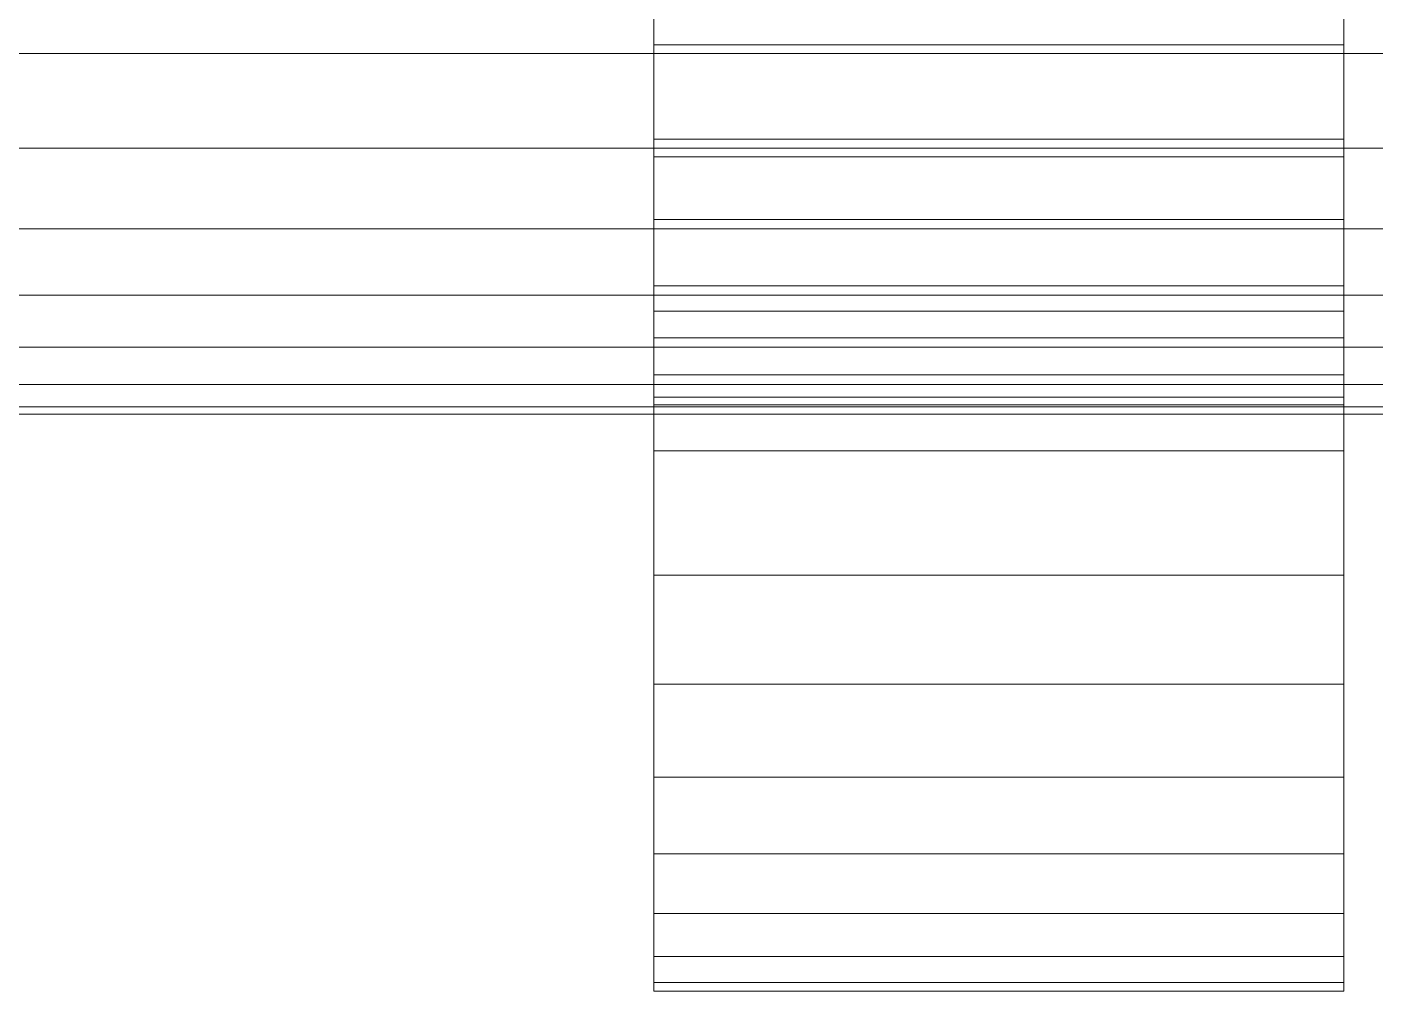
# Model space of a CAD drawing. Header units: millimetres. Extents: x -59 to 55, y -25 to 68.
# Drawn here: x 43.77 to 49.64, y -19 to -14.81 of the extents above; entities that cross this region are included whole.
import ezdxf

# ---------------------------------------------------------------- set-up
doc = ezdxf.new("R2010")
doc.units = ezdxf.units.MM
doc.layers.add('CIRCOLO_LU', color=7, linetype='Continuous')
doc.layers.add('ORING2', color=7, linetype='Continuous')

msp = doc.modelspace()

# ---------------------------------------------------------------- linework, layer by layer
at = {"layer": 'CIRCOLO_LU', "lineweight": 5}
for points, invisible_edges in [([(43.5, -14.9225, -7.022), (43.5, -14.4521, -7.9451), (46.5, -14.4521, -7.9451)], 12), ([(43.5, -14.9225, -7.022), (46.5, -14.4521, -7.9451), (46.5, -14.9225, -7.022)], 1), ([(43.5, -14.4521, 7.9451), (43.5, -14.9225, 7.022), (46.5, -14.9225, 7.022)], 12), ([(43.5, -14.4521, 7.9451), (46.5, -14.9225, 7.022), (46.5, -14.4521, 7.9451)], 1), ([(46.5, -14.4521, 7.9451), (46.5, -14.9225, 7.022), (49.5, -14.9225, 7.022)], 12), ([(46.5, -14.4521, 7.9451), (49.5, -14.9225, 7.022), (49.5, -14.4521, 7.9451)], 1), ([(46.5, -14.9225, -7.022), (46.5, -14.4521, -7.9451), (49.5, -14.4521, -7.9451)], 12), ([(46.5, -14.9225, -7.022), (49.5, -14.4521, -7.9451), (49.5, -14.9225, -7.022)], 1), ([(49.5, -14.9225, -7.022), (49.5, -14.4521, -7.9451), (52.4982, -14.4521, -7.9451)], 12), ([(49.5, -14.9225, -7.022), (52.4982, -14.4521, -7.9451), (52.4982, -14.9225, -7.022)], 1), ([(49.5, -14.4521, 7.9451), (49.5, -14.9225, 7.022), (52.4982, -14.9225, 7.022)], 12), ([(49.5, -14.4521, 7.9451), (52.4982, -14.9225, 7.022), (52.4982, -14.4521, 7.9451)], 1), ([(43.5, -15.334, -6.0712), (43.5, -14.9225, -7.022), (46.5, -14.9225, -7.022)], 12), ([(43.5, -15.334, -6.0712), (46.5, -14.9225, -7.022), (46.5, -15.334, -6.0712)], 1), ([(43.5, -14.9225, 7.022), (43.5, -15.334, 6.0712), (46.5, -15.334, 6.0712)], 12), ([(43.5, -14.9225, 7.022), (46.5, -15.334, 6.0712), (46.5, -14.9225, 7.022)], 1), ([(46.5, -15.334, -6.0712), (46.5, -14.9225, -7.022), (49.5, -14.9225, -7.022)], 12), ([(46.5, -15.334, -6.0712), (49.5, -14.9225, -7.022), (49.5, -15.334, -6.0712)], 1), ([(46.5, -14.9225, 7.022), (46.5, -15.334, 6.0712), (49.5, -15.334, 6.0712)], 12), ([(46.5, -14.9225, 7.022), (49.5, -15.334, 6.0712), (49.5, -14.9225, 7.022)], 1), ([(49.5, -14.9225, 7.022), (49.5, -15.334, 6.0712), (52.4982, -15.334, 6.0712)], 12), ([(49.5, -14.9225, 7.022), (52.4982, -15.334, 6.0712), (52.4982, -14.9225, 7.022)], 1), ([(49.5, -15.334, -6.0712), (49.5, -14.9225, -7.022), (52.4982, -14.9225, -7.022)], 12), ([(49.5, -15.334, -6.0712), (52.4982, -14.9225, -7.022), (52.4982, -15.334, -6.0712)], 1), ([(43.5, -15.334, 6.0712), (43.5, -15.6849, 5.0963), (46.5, -15.6849, 5.0963)], 12), ([(43.5, -15.334, 6.0712), (46.5, -15.6849, 5.0963), (46.5, -15.334, 6.0712)], 1), ([(43.5, -15.6849, -5.0963), (43.5, -15.334, -6.0712), (46.5, -15.334, -6.0712)], 12), ([(43.5, -15.6849, -5.0963), (46.5, -15.334, -6.0712), (46.5, -15.6849, -5.0963)], 1), ([(46.5, -15.334, 6.0712), (46.5, -15.6849, 5.0963), (49.5, -15.6849, 5.0963)], 12), ([(46.5, -15.334, 6.0712), (49.5, -15.6849, 5.0963), (49.5, -15.334, 6.0712)], 1), ([(46.5, -15.6849, -5.0963), (46.5, -15.334, -6.0712), (49.5, -15.334, -6.0712)], 12), ([(46.5, -15.6849, -5.0963), (49.5, -15.334, -6.0712), (49.5, -15.6849, -5.0963)], 1), ([(49.5, -15.6849, -5.0963), (49.5, -15.334, -6.0712), (52.4982, -15.334, -6.0712)], 12), ([(49.5, -15.6849, -5.0963), (52.4982, -15.334, -6.0712), (52.4982, -15.6849, -5.0963)], 1), ([(49.5, -15.334, 6.0712), (49.5, -15.6849, 5.0963), (52.4982, -15.6849, 5.0963)], 12), ([(49.5, -15.334, 6.0712), (52.4982, -15.6849, 5.0963), (52.4982, -15.334, 6.0712)], 1), ([(43.5, -15.974, -4.1014), (43.5, -15.6849, -5.0963), (46.5, -15.6849, -5.0963)], 12), ([(43.5, -15.974, -4.1014), (46.5, -15.6849, -5.0963), (46.5, -15.974, -4.1014)], 1), ([(43.5, -15.6849, 5.0963), (43.5, -15.974, 4.1014), (46.5, -15.974, 4.1014)], 12), ([(43.5, -15.6849, 5.0963), (46.5, -15.974, 4.1014), (46.5, -15.6849, 5.0963)], 1), ([(46.5, -15.974, -4.1014), (46.5, -15.6849, -5.0963), (49.5, -15.6849, -5.0963)], 12), ([(46.5, -15.974, -4.1014), (49.5, -15.6849, -5.0963), (49.5, -15.974, -4.1014)], 1), ([(46.5, -15.6849, 5.0963), (46.5, -15.974, 4.1014), (49.5, -15.974, 4.1014)], 12), ([(46.5, -15.6849, 5.0963), (49.5, -15.974, 4.1014), (49.5, -15.6849, 5.0963)], 1), ([(49.5, -15.974, -4.1014), (49.5, -15.6849, -5.0963), (52.4982, -15.6849, -5.0963)], 12), ([(49.5, -15.974, -4.1014), (52.4982, -15.6849, -5.0963), (52.4982, -15.974, -4.1014)], 1), ([(49.5, -15.6849, 5.0963), (49.5, -15.974, 4.1014), (52.4982, -15.974, 4.1014)], 12), ([(49.5, -15.6849, 5.0963), (52.4982, -15.974, 4.1014), (52.4982, -15.6849, 5.0963)], 1), ([(43.5, -15.974, 4.1014), (43.5, -16.2, 3.0903), (46.5, -16.2, 3.0903)], 12), ([(43.5, -15.974, 4.1014), (46.5, -16.2, 3.0903), (46.5, -15.974, 4.1014)], 1), ([(43.5, -16.2, -3.0903), (43.5, -15.974, -4.1014), (46.5, -15.974, -4.1014)], 12), ([(43.5, -16.2, -3.0903), (46.5, -15.974, -4.1014), (46.5, -16.2, -3.0903)], 1), ([(46.5, -16.2, -3.0903), (46.5, -15.974, -4.1014), (49.5, -15.974, -4.1014)], 12), ([(46.5, -16.2, -3.0903), (49.5, -15.974, -4.1014), (49.5, -16.2, -3.0903)], 1), ([(46.5, -15.974, 4.1014), (46.5, -16.2, 3.0903), (49.5, -16.2, 3.0903)], 12), ([(46.5, -15.974, 4.1014), (49.5, -16.2, 3.0903), (49.5, -15.974, 4.1014)], 1), ([(49.5, -15.974, 4.1014), (49.5, -16.2, 3.0903), (52.4982, -16.2, 3.0903)], 12), ([(49.5, -15.974, 4.1014), (52.4982, -16.2, 3.0903), (52.4982, -15.974, 4.1014)], 1), ([(49.5, -16.2, -3.0903), (49.5, -15.974, -4.1014), (52.4982, -15.974, -4.1014)], 12), ([(49.5, -16.2, -3.0903), (52.4982, -15.974, -4.1014), (52.4982, -16.2, -3.0903)], 1), ([(43.5, -16.2, 3.0903), (43.5, -16.3621, 2.067), (46.5, -16.3621, 2.067)], 12), ([(43.5, -16.2, 3.0903), (46.5, -16.3621, 2.067), (46.5, -16.2, 3.0903)], 1), ([(43.5, -16.3621, -2.067), (43.5, -16.2, -3.0903), (46.5, -16.2, -3.0903)], 12), ([(43.5, -16.3621, -2.067), (46.5, -16.2, -3.0903), (46.5, -16.3621, -2.067)], 1), ([(46.5, -16.2, 3.0903), (46.5, -16.3621, 2.067), (49.5, -16.3621, 2.067)], 12), ([(46.5, -16.2, 3.0903), (49.5, -16.3621, 2.067), (49.5, -16.2, 3.0903)], 1), ([(46.5, -16.3621, -2.067), (46.5, -16.2, -3.0903), (49.5, -16.2, -3.0903)], 12), ([(46.5, -16.3621, -2.067), (49.5, -16.2, -3.0903), (49.5, -16.3621, -2.067)], 1), ([(49.5, -16.2, 3.0903), (49.5, -16.3621, 2.067), (52.4982, -16.3621, 2.067)], 12), ([(49.5, -16.2, 3.0903), (52.4982, -16.3621, 2.067), (52.4982, -16.2, 3.0903)], 1), ([(49.5, -16.3621, -2.067), (49.5, -16.2, -3.0903), (52.4982, -16.2, -3.0903)], 12), ([(49.5, -16.3621, -2.067), (52.4982, -16.2, -3.0903), (52.4982, -16.3621, -2.067)], 1), ([(43.5, -16.4596, -1.0355), (43.5, -16.3621, -2.067), (46.5, -16.3621, -2.067)], 12), ([(43.5, -16.4596, -1.0355), (46.5, -16.3621, -2.067), (46.5, -16.4596, -1.0355)], 1), ([(43.5, -16.3621, 2.067), (43.5, -16.4596, 1.0355), (46.5, -16.4596, 1.0355)], 12), ([(43.5, -16.3621, 2.067), (46.5, -16.4596, 1.0355), (46.5, -16.3621, 2.067)], 1), ([(46.5, -16.4596, -1.0355), (46.5, -16.3621, -2.067), (49.5, -16.3621, -2.067)], 12), ([(46.5, -16.4596, -1.0355), (49.5, -16.3621, -2.067), (49.5, -16.4596, -1.0355)], 1), ([(46.5, -16.3621, 2.067), (46.5, -16.4596, 1.0355), (49.5, -16.4596, 1.0355)], 12), ([(46.5, -16.3621, 2.067), (49.5, -16.4596, 1.0355), (49.5, -16.3621, 2.067)], 1), ([(49.5, -16.4596, -1.0355), (49.5, -16.3621, -2.067), (52.4982, -16.3621, -2.067)], 12), ([(49.5, -16.4596, -1.0355), (52.4982, -16.3621, -2.067), (52.4982, -16.4596, -1.0355)], 1), ([(49.5, -16.3621, 2.067), (49.5, -16.4596, 1.0355), (52.4982, -16.4596, 1.0355)], 12), ([(49.5, -16.3621, 2.067), (52.4982, -16.4596, 1.0355), (52.4982, -16.3621, 2.067)], 1), ([(43.5, -16.4596, 1.0355), (43.5, -16.4921), (46.5, -16.4921)], 12), ([(43.5, -16.4596, 1.0355), (46.5, -16.4921), (46.5, -16.4596, 1.0355)], 1), ([(43.5, -16.4921), (43.5, -16.4596, -1.0355), (46.5, -16.4596, -1.0355)], 12), ([(43.5, -16.4921), (46.5, -16.4596, -1.0355), (46.5, -16.4921)], 1), ([(46.5, -16.4921), (46.5, -16.4596, -1.0355), (49.5, -16.4596, -1.0355)], 12), ([(46.5, -16.4921), (49.5, -16.4596, -1.0355), (49.5, -16.4921)], 1), ([(46.5, -16.4596, 1.0355), (46.5, -16.4921), (49.5, -16.4921)], 12), ([(46.5, -16.4596, 1.0355), (49.5, -16.4921), (49.5, -16.4596, 1.0355)], 1), ([(49.5, -16.4596, 1.0355), (49.5, -16.4921), (52.4982, -16.4921)], 12), ([(49.5, -16.4596, 1.0355), (52.4982, -16.4921), (52.4982, -16.4596, 1.0355)], 1), ([(49.5, -16.4921), (49.5, -16.4596, -1.0355), (52.4982, -16.4596, -1.0355)], 12), ([(49.5, -16.4921), (52.4982, -16.4596, -1.0355), (52.4982, -16.4921)], 1)]:
    msp.add_3dface(points, dxfattribs=dict(at, invisible_edges=invisible_edges))
at = {"layer": 'ORING2', "lineweight": 5}
for points, invisible_edges in [([(46.5, -14.9031, -9.4568), (46.5, -13.8894, -8.8135), (46.5, -13.3085, -9.6682)], 12), ([(46.5, -13.3085, -9.6682), (46.5, -14.2798, -10.3739), (46.5, -14.9031, -9.4568)], 12), ([(46.5, -14.2798, 10.3758), (46.5, -13.3085, 9.6701), (46.5, -14.9031, 9.4587)], 2), ([(46.5, -13.3085, 9.6701), (46.5, -13.8894, 8.8154), (46.5, -14.9031, 9.4587)], 12), ([(49.5, -13.3085, -9.6682), (49.5, -13.8894, -8.8135), (49.5, -14.9031, -9.4568)], 12), ([(49.5, -14.9031, -9.4568), (49.5, -14.2798, -10.3739), (49.5, -13.3085, -9.6682)], 12), ([(49.5, -14.9031, 9.4587), (49.5, -13.8894, 8.8154), (49.5, -13.3085, 9.6701)], 12), ([(49.5, -14.9031, 9.4587), (49.5, -13.3085, 9.6701), (49.5, -14.2798, 10.3758)], 1), ([(46.5, -14.6404, 12.1125), (46.5, -13.6002, 11.252), (46.5, -15.372, 11.1693)], 2), ([(46.5, -13.6002, 11.252), (46.5, -14.2798, 10.3758), (46.5, -15.372, 11.1693)], 12), ([(46.5, -15.372, -11.1674), (46.5, -14.2798, -10.3739), (46.5, -13.6002, -11.2501)], 12), ([(46.5, -13.6002, -11.2501), (46.5, -14.6404, -12.1106), (46.5, -15.372, -11.1674)], 12), ([(49.5, -15.372, 11.1693), (49.5, -14.2798, 10.3758), (49.5, -13.6002, 11.252)], 12), ([(49.5, -15.372, 11.1693), (49.5, -13.6002, 11.252), (49.5, -14.6404, 12.1125)], 1), ([(49.5, -13.6002, -11.2501), (49.5, -14.2798, -10.3739), (49.5, -15.372, -11.1674)], 12), ([(49.5, -15.372, -11.1674), (49.5, -14.6404, -12.1106), (49.5, -13.6002, -11.2501)], 12), ([(46.5, -15.4675, -8.5024), (46.5, -14.4154, -7.924), (46.5, -13.8894, -8.8135)], 12), ([(46.5, -13.8894, -8.8135), (46.5, -14.9031, -9.4568), (46.5, -15.4675, -8.5024)], 12), ([(46.5, -14.9031, 9.4587), (46.5, -13.8894, 8.8154), (46.5, -15.4675, 8.5043)], 2), ([(46.5, -13.8894, 8.8154), (46.5, -14.4154, 7.9259), (46.5, -15.4675, 8.5043)], 12), ([(49.5, -13.8894, -8.8135), (49.5, -14.4154, -7.924), (49.5, -15.4675, -8.5024)], 12), ([(49.5, -15.4675, -8.5024), (49.5, -14.9031, -9.4568), (49.5, -13.8894, -8.8135)], 12), ([(49.5, -15.4675, 8.5043), (49.5, -14.4154, 7.9259), (49.5, -13.8894, 8.8154)], 12), ([(49.5, -15.4675, 8.5043), (49.5, -13.8894, 8.8154), (49.5, -14.9031, 9.4587)], 1), ([(46.5, -15.372, 11.1693), (46.5, -14.2798, 10.3758), (46.5, -16.0429, 10.1821)], 2), ([(46.5, -14.2798, 10.3758), (46.5, -14.9031, 9.4587), (46.5, -16.0429, 10.1821)], 12), ([(46.5, -16.0429, -10.1802), (46.5, -14.9031, -9.4568), (46.5, -14.2798, -10.3739)], 12), ([(46.5, -14.2798, -10.3739), (46.5, -15.372, -11.1674), (46.5, -16.0429, -10.1802)], 12), ([(49.5, -16.0429, 10.1821), (49.5, -14.9031, 9.4587), (49.5, -14.2798, 10.3758)], 12), ([(49.5, -16.0429, 10.1821), (49.5, -14.2798, 10.3758), (49.5, -15.372, 11.1693)], 1), ([(49.5, -14.2798, -10.3739), (49.5, -14.9031, -9.4568), (49.5, -16.0429, -10.1802)], 12), ([(49.5, -16.0429, -10.1802), (49.5, -15.372, -11.1674), (49.5, -14.2798, -10.3739)], 12), ([(49.5, -14.4154, 7.9259), (49.5, -14.8846, 7.0051), (46.5, -14.8846, 7.0051)], 12), ([(46.5, -14.8846, 7.0051), (46.5, -14.4154, 7.9259), (49.5, -14.4154, 7.9259)], 12), ([(49.5, -14.8846, -7.0032), (49.5, -14.4154, -7.924), (46.5, -14.4154, -7.924)], 12), ([(46.5, -14.4154, -7.924), (46.5, -14.8846, -7.0032), (49.5, -14.8846, -7.0032)], 12), ([(46.5, -15.9709, -7.5144), (46.5, -14.8846, -7.0032), (46.5, -14.4154, -7.924)], 12), ([(46.5, -14.4154, -7.924), (46.5, -15.4675, -8.5024), (46.5, -15.9709, -7.5144)], 12), ([(46.5, -15.4675, 8.5043), (46.5, -14.4154, 7.9259), (46.5, -15.9709, 7.5163)], 2), ([(46.5, -14.4154, 7.9259), (46.5, -14.8846, 7.0051), (46.5, -15.9709, 7.5163)], 12), ([(49.5, -15.9709, 7.5163), (49.5, -14.8846, 7.0051), (49.5, -14.4154, 7.9259)], 12), ([(49.5, -15.9709, 7.5163), (49.5, -14.4154, 7.9259), (49.5, -15.4675, 8.5043)], 1), ([(49.5, -14.4154, -7.924), (49.5, -14.8846, -7.0032), (49.5, -15.9709, -7.5144)], 12), ([(49.5, -15.9709, -7.5144), (49.5, -15.4675, -8.5024), (49.5, -14.4154, -7.924)], 12), ([(49.5, -15.372, 11.1693), (49.5, -14.6404, 12.1125), (46.5, -14.6404, 12.1125)], 12), ([(46.5, -14.6404, 12.1125), (46.5, -15.372, 11.1693), (49.5, -15.372, 11.1693)], 12), ([(49.5, -14.6404, -12.1106), (49.5, -15.372, -11.1674), (46.5, -15.372, -11.1674)], 12), ([(46.5, -15.372, -11.1674), (46.5, -14.6404, -12.1106), (49.5, -14.6404, -12.1106)], 12), ([(49.5, -14.8846, 7.0051), (49.5, -15.295, 6.0567), (46.5, -15.295, 6.0567)], 12), ([(46.5, -15.295, 6.0567), (46.5, -14.8846, 7.0051), (49.5, -14.8846, 7.0051)], 12), ([(49.5, -15.295, -6.0548), (49.5, -14.8846, -7.0032), (46.5, -14.8846, -7.0032)], 12), ([(46.5, -14.8846, -7.0032), (46.5, -15.295, -6.0548), (49.5, -15.295, -6.0548)], 12), ([(46.5, -16.4113, -6.4968), (46.5, -15.295, -6.0548), (46.5, -14.8846, -7.0032)], 12), ([(46.5, -14.8846, -7.0032), (46.5, -15.9709, -7.5144), (46.5, -16.4113, -6.4968)], 12), ([(46.5, -15.9709, 7.5163), (46.5, -14.8846, 7.0051), (46.5, -16.4113, 6.4986)], 2), ([(46.5, -14.8846, 7.0051), (46.5, -15.295, 6.0567), (46.5, -16.4113, 6.4986)], 12), ([(49.5, -14.8846, -7.0032), (49.5, -15.295, -6.0548), (49.5, -16.4113, -6.4968)], 12), ([(49.5, -16.4113, -6.4968), (49.5, -15.9709, -7.5144), (49.5, -14.8846, -7.0032)], 12), ([(49.5, -16.4113, 6.4986), (49.5, -15.295, 6.0567), (49.5, -14.8846, 7.0051)], 12), ([(49.5, -16.4113, 6.4986), (49.5, -14.8846, 7.0051), (49.5, -15.9709, 7.5163)], 1), ([(46.5, -16.0429, 10.1821), (46.5, -14.9031, 9.4587), (46.5, -16.6505, 9.1546)], 2), ([(46.5, -14.9031, 9.4587), (46.5, -15.4675, 8.5043), (46.5, -16.6505, 9.1546)], 12), ([(46.5, -16.6505, -9.1528), (46.5, -15.4675, -8.5024), (46.5, -14.9031, -9.4568)], 12), ([(46.5, -14.9031, -9.4568), (46.5, -16.0429, -10.1802), (46.5, -16.6505, -9.1528)], 12), ([(49.5, -16.6505, 9.1546), (49.5, -15.4675, 8.5043), (49.5, -14.9031, 9.4587)], 12), ([(49.5, -16.6505, 9.1546), (49.5, -14.9031, 9.4587), (49.5, -16.0429, 10.1821)], 1), ([(49.5, -14.9031, -9.4568), (49.5, -15.4675, -8.5024), (49.5, -16.6505, -9.1528)], 12), ([(49.5, -16.6505, -9.1528), (49.5, -16.0429, -10.1802), (49.5, -14.9031, -9.4568)], 12), ([(49.5, -15.295, 6.0567), (49.5, -15.6451, 5.0843), (46.5, -15.6451, 5.0843)], 12), ([(46.5, -15.6451, 5.0843), (46.5, -15.295, 6.0567), (49.5, -15.295, 6.0567)], 12), ([(49.5, -15.6451, -5.0825), (49.5, -15.295, -6.0548), (46.5, -15.295, -6.0548)], 12), ([(46.5, -15.295, -6.0548), (46.5, -15.6451, -5.0825), (49.5, -15.6451, -5.0825)], 12), ([(46.5, -16.4113, 6.4986), (46.5, -15.295, 6.0567), (46.5, -16.7869, 5.4553)], 2), ([(46.5, -15.295, 6.0567), (46.5, -15.6451, 5.0843), (46.5, -16.7869, 5.4553)], 12), ([(46.5, -16.7869, -5.4535), (46.5, -15.6451, -5.0825), (46.5, -15.295, -6.0548)], 12), ([(46.5, -15.295, -6.0548), (46.5, -16.4113, -6.4968), (46.5, -16.7869, -5.4535)], 12), ([(49.5, -16.7869, 5.4553), (49.5, -15.6451, 5.0843), (49.5, -15.295, 6.0567)], 12), ([(49.5, -16.7869, 5.4553), (49.5, -15.295, 6.0567), (49.5, -16.4113, 6.4986)], 1), ([(49.5, -15.295, -6.0548), (49.5, -15.6451, -5.0825), (49.5, -16.7869, -5.4535)], 12), ([(49.5, -16.7869, -5.4535), (49.5, -16.4113, -6.4968), (49.5, -15.295, -6.0548)], 12), ([(49.5, -16.0429, 10.1821), (49.5, -15.372, 11.1693), (46.5, -15.372, 11.1693)], 12), ([(46.5, -15.372, 11.1693), (46.5, -16.0429, 10.1821), (49.5, -16.0429, 10.1821)], 12), ([(49.5, -15.372, -11.1674), (49.5, -16.0429, -10.1802), (46.5, -16.0429, -10.1802)], 12), ([(46.5, -16.0429, -10.1802), (46.5, -15.372, -11.1674), (49.5, -15.372, -11.1674)], 12), ([(46.5, -16.6505, 9.1546), (46.5, -15.4675, 8.5043), (46.5, -17.1924, 8.0911)], 2), ([(46.5, -15.4675, 8.5043), (46.5, -15.9709, 7.5163), (46.5, -17.1924, 8.0911)], 12), ([(46.5, -17.1924, -8.0892), (46.5, -15.9709, -7.5144), (46.5, -15.4675, -8.5024)], 12), ([(46.5, -15.4675, -8.5024), (46.5, -16.6505, -9.1528), (46.5, -17.1924, -8.0892)], 12), ([(49.5, -17.1924, 8.0911), (49.5, -15.9709, 7.5163), (49.5, -15.4675, 8.5043)], 12), ([(49.5, -17.1924, 8.0911), (49.5, -15.4675, 8.5043), (49.5, -16.6505, 9.1546)], 1), ([(49.5, -15.4675, -8.5024), (49.5, -15.9709, -7.5144), (49.5, -17.1924, -8.0892)], 12), ([(49.5, -17.1924, -8.0892), (49.5, -16.6505, -9.1528), (49.5, -15.4675, -8.5024)], 12), ([(49.5, -15.6451, 5.0843), (49.5, -15.9334, 4.0919), (46.5, -15.9334, 4.0919)], 12), ([(46.5, -15.9334, 4.0919), (46.5, -15.6451, 5.0843), (49.5, -15.6451, 5.0843)], 12), ([(49.5, -15.9334, -4.0901), (49.5, -15.6451, -5.0825), (46.5, -15.6451, -5.0825)], 12), ([(46.5, -15.6451, -5.0825), (46.5, -15.9334, -4.0901), (49.5, -15.9334, -4.0901)], 12), ([(46.5, -16.7869, 5.4553), (46.5, -15.6451, 5.0843), (46.5, -17.0963, 4.3905)], 2), ([(46.5, -15.6451, 5.0843), (46.5, -15.9334, 4.0919), (46.5, -17.0963, 4.3905)], 12), ([(46.5, -17.0963, -4.3886), (46.5, -15.9334, -4.0901), (46.5, -15.6451, -5.0825)], 12), ([(46.5, -15.6451, -5.0825), (46.5, -16.7869, -5.4535), (46.5, -17.0963, -4.3886)], 12), ([(49.5, -15.6451, -5.0825), (49.5, -15.9334, -4.0901), (49.5, -17.0963, -4.3886)], 12), ([(49.5, -17.0963, -4.3886), (49.5, -16.7869, -5.4535), (49.5, -15.6451, -5.0825)], 12), ([(49.5, -17.0963, 4.3905), (49.5, -15.9334, 4.0919), (49.5, -15.6451, 5.0843)], 12), ([(49.5, -17.0963, 4.3905), (49.5, -15.6451, 5.0843), (49.5, -16.7869, 5.4553)], 1), ([(49.5, -15.9334, 4.0919), (49.5, -16.1588, 3.0834), (46.5, -16.1588, 3.0834)], 12), ([(46.5, -16.1588, 3.0834), (46.5, -15.9334, 4.0919), (49.5, -15.9334, 4.0919)], 12), ([(49.5, -16.1588, -3.0815), (49.5, -15.9334, -4.0901), (46.5, -15.9334, -4.0901)], 12), ([(46.5, -15.9334, -4.0901), (46.5, -16.1588, -3.0815), (49.5, -16.1588, -3.0815)], 12), ([(46.5, -17.3382, -3.3065), (46.5, -16.1588, -3.0815), (46.5, -15.9334, -4.0901)], 12), ([(46.5, -15.9334, -4.0901), (46.5, -17.0963, -4.3886), (46.5, -17.3382, -3.3065)], 12), ([(46.5, -17.0963, 4.3905), (46.5, -15.9334, 4.0919), (46.5, -17.3382, 3.3084)], 2), ([(46.5, -15.9334, 4.0919), (46.5, -16.1588, 3.0834), (46.5, -17.3382, 3.3084)], 12), ([(49.5, -17.3382, 3.3084), (49.5, -16.1588, 3.0834), (49.5, -15.9334, 4.0919)], 12), ([(49.5, -17.3382, 3.3084), (49.5, -15.9334, 4.0919), (49.5, -17.0963, 4.3905)], 1), ([(49.5, -15.9334, -4.0901), (49.5, -16.1588, -3.0815), (49.5, -17.3382, -3.3065)], 12), ([(49.5, -17.3382, -3.3065), (49.5, -17.0963, -4.3886), (49.5, -15.9334, -4.0901)], 12), ([(46.5, -17.1924, 8.0911), (46.5, -15.9709, 7.5163), (46.5, -17.6665, 6.9956)], 2), ([(46.5, -15.9709, 7.5163), (46.5, -16.4113, 6.4986), (46.5, -17.6665, 6.9956)], 12), ([(46.5, -17.6665, -6.9937), (46.5, -16.4113, -6.4968), (46.5, -15.9709, -7.5144)], 12), ([(46.5, -15.9709, -7.5144), (46.5, -17.1924, -8.0892), (46.5, -17.6665, -6.9937)], 12), ([(49.5, -17.6665, 6.9956), (49.5, -16.4113, 6.4986), (49.5, -15.9709, 7.5163)], 12), ([(49.5, -17.6665, 6.9956), (49.5, -15.9709, 7.5163), (49.5, -17.1924, 8.0911)], 1), ([(49.5, -15.9709, -7.5144), (49.5, -16.4113, -6.4968), (49.5, -17.6665, -6.9937)], 12), ([(49.5, -17.6665, -6.9937), (49.5, -17.1924, -8.0892), (49.5, -15.9709, -7.5144)], 12), ([(49.5, -16.6505, 9.1546), (49.5, -16.0429, 10.1821), (46.5, -16.0429, 10.1821)], 12), ([(46.5, -16.0429, 10.1821), (46.5, -16.6505, 9.1546), (49.5, -16.6505, 9.1546)], 12), ([(49.5, -16.0429, -10.1802), (49.5, -16.6505, -9.1528), (46.5, -16.6505, -9.1528)], 12), ([(46.5, -16.6505, -9.1528), (46.5, -16.0429, -10.1802), (49.5, -16.0429, -10.1802)], 12), ([(49.5, -16.1588, 3.0834), (49.5, -16.3205, 2.0627), (46.5, -16.3205, 2.0627)], 12), ([(46.5, -16.3205, 2.0627), (46.5, -16.1588, 3.0834), (49.5, -16.1588, 3.0834)], 12), ([(49.5, -16.3205, -2.0608), (49.5, -16.1588, -3.0815), (46.5, -16.1588, -3.0815)], 12), ([(46.5, -16.1588, -3.0815), (46.5, -16.3205, -2.0608), (49.5, -16.3205, -2.0608)], 12), ([(46.5, -17.3382, 3.3084), (46.5, -16.1588, 3.0834), (46.5, -17.5116, 2.2132)], 2), ([(46.5, -16.1588, 3.0834), (46.5, -16.3205, 2.0627), (46.5, -17.5116, 2.2132)], 12), ([(46.5, -17.5116, -2.2113), (46.5, -16.3205, -2.0608), (46.5, -16.1588, -3.0815)], 12), ([(46.5, -16.1588, -3.0815), (46.5, -17.3382, -3.3065), (46.5, -17.5116, -2.2113)], 12), ([(49.5, -17.5116, 2.2132), (49.5, -16.3205, 2.0627), (49.5, -16.1588, 3.0834)], 12), ([(49.5, -17.5116, 2.2132), (49.5, -16.1588, 3.0834), (49.5, -17.3382, 3.3084)], 1), ([(49.5, -16.1588, -3.0815), (49.5, -16.3205, -2.0608), (49.5, -17.5116, -2.2113)], 12), ([(49.5, -17.5116, -2.2113), (49.5, -17.3382, -3.3065), (49.5, -16.1588, -3.0815)], 12), ([(49.5, -16.3205, 2.0627), (49.5, -16.4177, 1.0339), (46.5, -16.4177, 1.0339)], 12), ([(46.5, -16.4177, 1.0339), (46.5, -16.3205, 2.0627), (49.5, -16.3205, 2.0627)], 12), ([(49.5, -16.4177, -1.032), (49.5, -16.3205, -2.0608), (46.5, -16.3205, -2.0608)], 12), ([(46.5, -16.3205, -2.0608), (46.5, -16.4177, -1.032), (49.5, -16.4177, -1.032)], 12), ([(46.5, -17.616, -1.1074), (46.5, -16.4177, -1.032), (46.5, -16.3205, -2.0608)], 12), ([(46.5, -16.3205, -2.0608), (46.5, -17.5116, -2.2113), (46.5, -17.616, -1.1074)], 12), ([(46.5, -17.5116, 2.2132), (46.5, -16.3205, 2.0627), (46.5, -17.616, 1.1092)], 2), ([(46.5, -16.3205, 2.0627), (46.5, -16.4177, 1.0339), (46.5, -17.616, 1.1092)], 12), ([(49.5, -17.616, 1.1092), (49.5, -16.4177, 1.0339), (49.5, -16.3205, 2.0627)], 12), ([(49.5, -17.616, 1.1092), (49.5, -16.3205, 2.0627), (49.5, -17.5116, 2.2132)], 1), ([(49.5, -16.3205, -2.0608), (49.5, -16.4177, -1.032), (49.5, -17.616, -1.1074)], 12), ([(49.5, -17.616, -1.1074), (49.5, -17.5116, -2.2113), (49.5, -16.3205, -2.0608)], 12), ([(46.5, -17.6665, 6.9956), (46.5, -16.4113, 6.4986), (46.5, -18.0708, 5.8725)], 2), ([(46.5, -16.4113, 6.4986), (46.5, -16.7869, 5.4553), (46.5, -18.0708, 5.8725)], 12), ([(46.5, -18.0708, -5.8706), (46.5, -16.7869, -5.4535), (46.5, -16.4113, -6.4968)], 12), ([(46.5, -16.4113, -6.4968), (46.5, -17.6665, -6.9937), (46.5, -18.0708, -5.8706)], 12), ([(49.5, -18.0708, 5.8725), (49.5, -16.7869, 5.4553), (49.5, -16.4113, 6.4986)], 12), ([(49.5, -18.0708, 5.8725), (49.5, -16.4113, 6.4986), (49.5, -17.6665, 6.9956)], 1), ([(49.5, -16.4113, -6.4968), (49.5, -16.7869, -5.4535), (49.5, -18.0708, -5.8706)], 12), ([(49.5, -18.0708, -5.8706), (49.5, -17.6665, -6.9937), (49.5, -16.4113, -6.4968)], 12), ([(49.5, -16.4177, 1.0339), (49.5, -16.4502, 0.0009), (46.5, -16.4502, 0.0009)], 12), ([(46.5, -16.4502, 0.0009), (46.5, -16.4177, 1.0339), (49.5, -16.4177, 1.0339)], 12), ([(49.5, -16.4502, 0.0009), (49.5, -16.4177, -1.032), (46.5, -16.4177, -1.032)], 12), ([(46.5, -16.4177, -1.032), (46.5, -16.4502, 0.0009), (49.5, -16.4502, 0.0009)], 12), ([(46.5, -17.6508, 0.0009), (46.5, -16.4502, 0.0009), (46.5, -16.4177, -1.032)], 12), ([(46.5, -16.4177, -1.032), (46.5, -17.616, -1.1074), (46.5, -17.6508, 0.0009)], 12), ([(46.5, -17.616, 1.1092), (46.5, -16.4177, 1.0339), (46.5, -17.6508, 0.0009)], 2), ([(46.5, -16.4177, 1.0339), (46.5, -16.4502, 0.0009), (46.5, -17.6508, 0.0009)], 12), ([(49.5, -16.4177, -1.032), (49.5, -16.4502, 0.0009), (49.5, -17.6508, 0.0009)], 12), ([(49.5, -17.6508, 0.0009), (49.5, -17.616, -1.1074), (49.5, -16.4177, -1.032)], 12), ([(49.5, -17.6508, 0.0009), (49.5, -16.4502, 0.0009), (49.5, -16.4177, 1.0339)], 12), ([(49.5, -17.6508, 0.0009), (49.5, -16.4177, 1.0339), (49.5, -17.616, 1.1092)], 1), ([(49.5, -17.1924, 8.0911), (49.5, -16.6505, 9.1546), (46.5, -16.6505, 9.1546)], 12), ([(46.5, -16.6505, 9.1546), (46.5, -17.1924, 8.0911), (49.5, -17.1924, 8.0911)], 12), ([(49.5, -16.6505, -9.1528), (49.5, -17.1924, -8.0892), (46.5, -17.1924, -8.0892)], 12), ([(46.5, -17.1924, -8.0892), (46.5, -16.6505, -9.1528), (49.5, -16.6505, -9.1528)], 12), ([(46.5, -18.0708, 5.8725), (46.5, -16.7869, 5.4553), (46.5, -18.4039, 4.7262)], 2), ([(46.5, -16.7869, 5.4553), (46.5, -17.0963, 4.3905), (46.5, -18.4039, 4.7262)], 12), ([(46.5, -18.4039, -4.7244), (46.5, -17.0963, -4.3886), (46.5, -16.7869, -5.4535)], 12), ([(46.5, -16.7869, -5.4535), (46.5, -18.0708, -5.8706), (46.5, -18.4039, -4.7244)], 12), ([(49.5, -18.4039, 4.7262), (49.5, -17.0963, 4.3905), (49.5, -16.7869, 5.4553)], 12), ([(49.5, -18.4039, 4.7262), (49.5, -16.7869, 5.4553), (49.5, -18.0708, 5.8725)], 1), ([(49.5, -16.7869, -5.4535), (49.5, -17.0963, -4.3886), (49.5, -18.4039, -4.7244)], 12), ([(49.5, -18.4039, -4.7244), (49.5, -18.0708, -5.8706), (49.5, -16.7869, -5.4535)], 12), ([(46.5, -18.4039, 4.7262), (46.5, -17.0963, 4.3905), (46.5, -18.6642, 3.5613)], 2), ([(46.5, -17.0963, 4.3905), (46.5, -17.3382, 3.3084), (46.5, -18.6642, 3.5613)], 12), ([(46.5, -18.6642, -3.5595), (46.5, -17.3382, -3.3065), (46.5, -17.0963, -4.3886)], 12), ([(46.5, -17.0963, -4.3886), (46.5, -18.4039, -4.7244), (46.5, -18.6642, -3.5595)], 12), ([(49.5, -18.6642, 3.5613), (49.5, -17.3382, 3.3084), (49.5, -17.0963, 4.3905)], 12), ([(49.5, -18.6642, 3.5613), (49.5, -17.0963, 4.3905), (49.5, -18.4039, 4.7262)], 1), ([(49.5, -17.0963, -4.3886), (49.5, -17.3382, -3.3065), (49.5, -18.6642, -3.5595)], 12), ([(49.5, -18.6642, -3.5595), (49.5, -18.4039, -4.7244), (49.5, -17.0963, -4.3886)], 12), ([(49.5, -17.6665, 6.9956), (49.5, -17.1924, 8.0911), (46.5, -17.1924, 8.0911)], 12), ([(46.5, -17.1924, 8.0911), (46.5, -17.6665, 6.9956), (49.5, -17.6665, 6.9956)], 12), ([(49.5, -17.1924, -8.0892), (49.5, -17.6665, -6.9937), (46.5, -17.6665, -6.9937)], 12), ([(46.5, -17.6665, -6.9937), (46.5, -17.1924, -8.0892), (49.5, -17.1924, -8.0892)], 12), ([(46.5, -18.6642, 3.5613), (46.5, -17.3382, 3.3084), (46.5, -18.851, 2.3824)], 2), ([(46.5, -17.3382, 3.3084), (46.5, -17.5116, 2.2132), (46.5, -18.851, 2.3824)], 12), ([(46.5, -18.851, -2.3805), (46.5, -17.5116, -2.2113), (46.5, -17.3382, -3.3065)], 12), ([(46.5, -17.3382, -3.3065), (46.5, -18.6642, -3.5595), (46.5, -18.851, -2.3805)], 12), ([(49.5, -18.851, 2.3824), (49.5, -17.5116, 2.2132), (49.5, -17.3382, 3.3084)], 12), ([(49.5, -18.851, 2.3824), (49.5, -17.3382, 3.3084), (49.5, -18.6642, 3.5613)], 1), ([(49.5, -17.3382, -3.3065), (49.5, -17.5116, -2.2113), (49.5, -18.851, -2.3805)], 12), ([(49.5, -18.851, -2.3805), (49.5, -18.6642, -3.5595), (49.5, -17.3382, -3.3065)], 12), ([(46.5, -18.851, 2.3824), (46.5, -17.5116, 2.2132), (46.5, -18.9633, 1.194)], 2), ([(46.5, -17.5116, 2.2132), (46.5, -17.616, 1.1092), (46.5, -18.9633, 1.194)], 12), ([(46.5, -18.9633, -1.1921), (46.5, -17.616, -1.1074), (46.5, -17.5116, -2.2113)], 12), ([(46.5, -17.5116, -2.2113), (46.5, -18.851, -2.3805), (46.5, -18.9633, -1.1921)], 12), ([(49.5, -18.9633, 1.194), (49.5, -17.616, 1.1092), (49.5, -17.5116, 2.2132)], 12), ([(49.5, -18.9633, 1.194), (49.5, -17.5116, 2.2132), (49.5, -18.851, 2.3824)], 1), ([(49.5, -17.5116, -2.2113), (49.5, -17.616, -1.1074), (49.5, -18.9633, -1.1921)], 12), ([(49.5, -18.9633, -1.1921), (49.5, -18.851, -2.3805), (49.5, -17.5116, -2.2113)], 12), ([(46.5, -18.9633, 1.194), (46.5, -17.616, 1.1092), (46.5, -17.6508, 0.0009)], 12), ([(46.5, -19.0008, 0.0009), (46.5, -17.6508, 0.0009), (46.5, -17.616, -1.1074)], 12), ([(46.5, -17.616, -1.1074), (46.5, -18.9633, -1.1921), (46.5, -19.0008, 0.0009)], 12), ([(49.5, -17.6508, 0.0009), (49.5, -17.616, 1.1092), (49.5, -18.9633, 1.194)], 12), ([(49.5, -17.616, -1.1074), (49.5, -17.6508, 0.0009), (49.5, -19.0008, 0.0009)], 12), ([(49.5, -19.0008, 0.0009), (49.5, -18.9633, -1.1921), (49.5, -17.616, -1.1074)], 12), ([(46.5, -17.6508, 0.0009), (46.5, -19.0008, 0.0009), (46.5, -18.9633, 1.194)], 12), ([(49.5, -18.0708, 5.8725), (49.5, -17.6665, 6.9956), (46.5, -17.6665, 6.9956)], 12), ([(46.5, -17.6665, 6.9956), (46.5, -18.0708, 5.8725), (49.5, -18.0708, 5.8725)], 12), ([(49.5, -17.6665, -6.9937), (49.5, -18.0708, -5.8706), (46.5, -18.0708, -5.8706)], 12), ([(46.5, -18.0708, -5.8706), (46.5, -17.6665, -6.9937), (49.5, -17.6665, -6.9937)], 12), ([(49.5, -18.9633, 1.194), (49.5, -19.0008, 0.0009), (49.5, -17.6508, 0.0009)], 12), ([(49.5, -18.4039, 4.7262), (49.5, -18.0708, 5.8725), (46.5, -18.0708, 5.8725)], 12), ([(46.5, -18.0708, 5.8725), (46.5, -18.4039, 4.7262), (49.5, -18.4039, 4.7262)], 12), ([(49.5, -18.0708, -5.8706), (49.5, -18.4039, -4.7244), (46.5, -18.4039, -4.7244)], 12), ([(46.5, -18.4039, -4.7244), (46.5, -18.0708, -5.8706), (49.5, -18.0708, -5.8706)], 12), ([(49.5, -18.6642, 3.5613), (49.5, -18.4039, 4.7262), (46.5, -18.4039, 4.7262)], 12), ([(46.5, -18.4039, 4.7262), (46.5, -18.6642, 3.5613), (49.5, -18.6642, 3.5613)], 12), ([(49.5, -18.4039, -4.7244), (49.5, -18.6642, -3.5595), (46.5, -18.6642, -3.5595)], 12), ([(46.5, -18.6642, -3.5595), (46.5, -18.4039, -4.7244), (49.5, -18.4039, -4.7244)], 12), ([(49.5, -18.851, 2.3824), (49.5, -18.6642, 3.5613), (46.5, -18.6642, 3.5613)], 12), ([(46.5, -18.6642, 3.5613), (46.5, -18.851, 2.3824), (49.5, -18.851, 2.3824)], 12), ([(49.5, -18.6642, -3.5595), (49.5, -18.851, -2.3805), (46.5, -18.851, -2.3805)], 12), ([(46.5, -18.851, -2.3805), (46.5, -18.6642, -3.5595), (49.5, -18.6642, -3.5595)], 12), ([(49.5, -18.9633, 1.194), (49.5, -18.851, 2.3824), (46.5, -18.851, 2.3824)], 12), ([(46.5, -18.851, 2.3824), (46.5, -18.9633, 1.194), (49.5, -18.9633, 1.194)], 12), ([(49.5, -18.851, -2.3805), (49.5, -18.9633, -1.1921), (46.5, -18.9633, -1.1921)], 12), ([(46.5, -18.9633, -1.1921), (46.5, -18.851, -2.3805), (49.5, -18.851, -2.3805)], 12), ([(49.5, -19.0008, 0.0009), (49.5, -18.9633, 1.194), (46.5, -18.9633, 1.194)], 12), ([(46.5, -18.9633, 1.194), (46.5, -19.0008, 0.0009), (49.5, -19.0008, 0.0009)], 12), ([(49.5, -18.9633, -1.1921), (49.5, -19.0008, 0.0009), (46.5, -19.0008, 0.0009)], 12), ([(46.5, -19.0008, 0.0009), (46.5, -18.9633, -1.1921), (49.5, -18.9633, -1.1921)], 12)]:
    msp.add_3dface(points, dxfattribs=dict(at, invisible_edges=invisible_edges))

doc.saveas('drawing.dxf')
